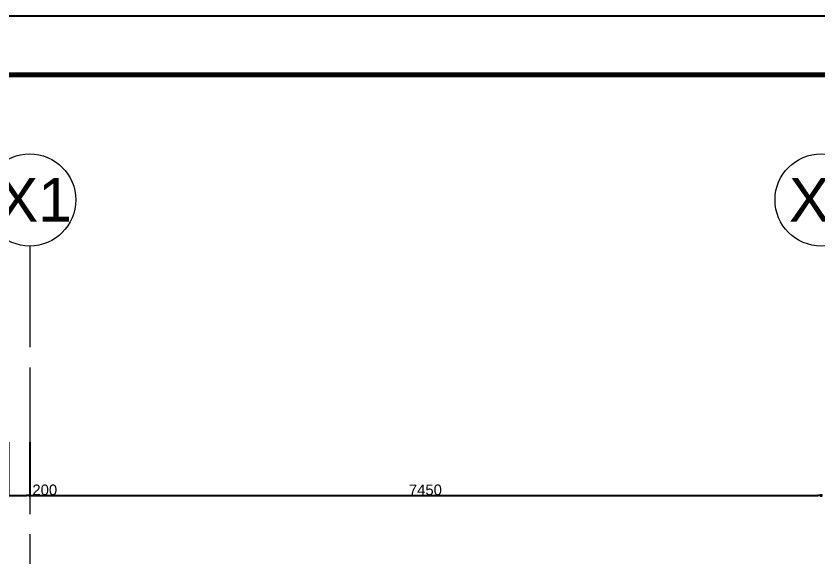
# Model space of a CAD drawing. Header units: millimetres. Extents: x 0 to 1313252738, y -131 to 560100888.
# Drawn here: x 1312631225 to 1312638775, y 560047686 to 560052778 of the extents above; entities that cross this region are included whole.
import ezdxf

# ---------------------------------------------------------------- set-up
doc = ezdxf.new("R2010")
doc.units = ezdxf.units.MM
doc.linetypes.add('CENTERX2', pattern=[101.60000000000001, 63.5, -12.7, 12.7, -12.7])
doc.layers.get('0').update_dxf_attribs({"lineweight": 0})
doc.layers.add('001通り芯', color=6, linetype='CENTERX2', lineweight=0)
doc.layers.add('01用紙枠', color=5, linetype='Continuous')
doc.styles.add('onnjuku', font='arial.ttf')
doc.styles.get("Standard").update_dxf_attribs({"font": 'arial.ttf'})
doc.dimstyles.new('onnjuku', dxfattribs={"dimtxt": 100, "dimasz": 30, "dimexe": 1.25, "dimexo": 0.625, "dimtad": 1, "dimdec": 0, "dimtxsty": 'onnjuku', "dimblk": 'DOT', "dimcen": 2.5, "dimadec": 0, "dimazin": 0, "dimtfac": 1, "dimtdec": 0, "dimtmove": 0, "dimatfit": 3, "dimfxl": 500, "dimfxlon": 1, "dimarcsym": 0})

# ---------------------------------------------------------------- blocks, each defined once
blk = doc.blocks.new('_Dot')
at = {"color": 0, "linetype": 'ByBlock', "lineweight": -2}
blk.add_line((-0.5, 0), (-1, 0), dxfattribs=at)
at = {"color": 0, "linetype": 'ByBlock', "const_width": 0.5}
blk.add_lwpolyline([(-0.25, 0, 1), (0.25, 0, 1)], format="xyb", close=True, dxfattribs=at)
blk = doc.blocks.new('*D140')
at = {"layer": '001通り芯', "color": 0, "linetype": 'ByBlock', "lineweight": -2, "transparency": 16777216}
for p, q in [((1312631154.125972, 560048765.0886784), (1312631154.125972, 560048263.8386784)), ((1312631354.125972, 560048765.0886784), (1312631354.125972, 560048263.8386784)), ((1312631184.125972, 560048265.0886784), (1312631324.125972, 560048265.0886784)), ((1312631354.125972, 560048265.0886784), (1312631607.681566, 560048265.0886784))]:
    blk.add_line(p, q, dxfattribs=at)
at = {"layer": 'Defpoints', "color": 0, "linetype": 'ByBlock', "transparency": 16777216}
for p in [(1312631154.125972, 560049409.0171205), (1312631354.125972, 560049409.0171205), (1312631354.125972, 560048265.0886784)]:
    blk.add_point(p, dxfattribs=at)
at = {"layer": '001通り芯', "color": 0, "linetype": 'ByBlock', "lineweight": -2, "transparency": 16777216, "xscale": 30, "yscale": 30, "zscale": 30, "rotation": 180}
blk.add_blockref('_Dot', (1312631154.125972, 560048265.0886784), dxfattribs=at)
at = {"layer": '001通り芯', "color": 0, "linetype": 'ByBlock', "lineweight": -2, "transparency": 16777216, "xscale": 30, "yscale": 30, "zscale": 30}
blk.add_blockref('_Dot', (1312631354.125972, 560048265.0886784), dxfattribs=at)
at = {"layer": '001通り芯', "color": 0, "linetype": 'ByBlock', "transparency": 16777216, "insert": (1312631495.903769, 560048316.7709771), "char_height": 100, "attachment_point": 5, "style": 'onnjuku'}
blk.add_mtext('200', dxfattribs=at)
blk = doc.blocks.new('*D141')
at = {"layer": '001通り芯', "color": 0, "linetype": 'ByBlock', "lineweight": -2, "transparency": 16777216}
for p, q in [((1312631354.125972, 560048765.0886784), (1312631354.125972, 560048263.8386784)), ((1312631384.125972, 560048265.0886784), (1312638774.125972, 560048265.0886784)), ((1312638804.125972, 560048276.253046), (1312638804.125972, 560048263.8386784))]:
    blk.add_line(p, q, dxfattribs=at)
at = {"layer": 'Defpoints', "color": 0, "linetype": 'ByBlock', "transparency": 16777216}
for p in [(1312631354.125972, 560049409.0171205), (1312638804.125972, 560048276.878046), (1312638804.125972, 560048265.0886784)]:
    blk.add_point(p, dxfattribs=at)
at = {"layer": '001通り芯', "color": 0, "linetype": 'ByBlock', "lineweight": -2, "transparency": 16777216, "xscale": 30, "yscale": 30, "zscale": 30, "rotation": 180}
blk.add_blockref('_Dot', (1312631354.125972, 560048265.0886784), dxfattribs=at)
at = {"layer": '001通り芯', "color": 0, "linetype": 'ByBlock', "lineweight": -2, "transparency": 16777216, "xscale": 30, "yscale": 30, "zscale": 30}
blk.add_blockref('_Dot', (1312638804.125972, 560048265.0886784), dxfattribs=at)
at = {"layer": '001通り芯', "color": 0, "linetype": 'ByBlock', "transparency": 16777216, "insert": (1312635079.125972, 560048316.7709771), "char_height": 100, "attachment_point": 5, "style": 'onnjuku'}
blk.add_mtext('7450', dxfattribs=at)

msp = doc.modelspace()

# ---------------------------------------------------------------- linework, layer by layer
at = {"layer": '001通り芯', "ltscale": 15}
for p, q in [((1312631354.125972, 560050613.0355265), (1312631354.125972, 560049423.0251412)), ((1312631354.125972, 560049423.0251412), (1312631354.125972, 560030377.2331343))]:
    msp.add_line(p, q, dxfattribs=at)
at = {"layer": '001通り芯', "linetype": 'ByBlock', "ltscale": 15}
for centre in [(1312631354.125972, 560051046.7916746), (1312638804.125972, 560051046.7916746)]:
    msp.add_circle(centre, 433.756148124743, dxfattribs=at)
at = {"layer": '01用紙枠'}
msp.add_lwpolyline([(1312617432.803182, 560052778.0982836), (1312617432.803182, 560023547.055865), (1312658769.630845, 560023547.055865), (1312658769.630845, 560052778.0982836)], close=True, dxfattribs=at)
msp.add_lwpolyline([(1312617432.803182, 560052778.0982836), (1312617432.803182, 560023547.055865), (1312658769.630845, 560023547.055865), (1312658769.630845, 560052778.0982836)], close=True, dxfattribs=at)
at = {"layer": '01用紙枠', "const_width": 49.21050912248737}
msp.add_lwpolyline([(1312618007.128367, 560024100.8384056), (1312658195.305658, 560024100.8384056), (1312658195.305658, 560052224.3157429), (1312618007.128367, 560052224.3157429)], close=True, dxfattribs=at)
msp.add_lwpolyline([(1312618007.128367, 560024100.8384056), (1312658195.305658, 560024100.8384056), (1312658195.305658, 560052224.3157429), (1312618007.128367, 560052224.3157429)], close=True, dxfattribs=at)

# ---------------------------------------------------------------- texts
at = {"layer": '001通り芯', "linetype": 'ByBlock', "ltscale": 15, "char_height": 409.5374604411929, "attachment_point": 1}
for s, insert in [('X1', (1312631052.254498, 560051253.0320165)), ('X2', (1312638502.254498, 560051253.0320165))]:
    msp.add_mtext_dynamic_manual_height_columns(s, width=940.7280546294743, gutter_width=2047.687302205964, heights=[0], dxfattribs=dict(at, insert=insert))

# ---------------------------------------------------------------- dimensions: what is measured, and where the dimension line sits
at = {"layer": '001通り芯', "linetype": 'ByBlock'}
for base, p1, p2, picture, middle in [((1312631354.125972, 560048265.0886784), (1312631154.125972, 560049409.0171205), (1312631354.125972, 560049409.0171205), '*D140', (1312631495.903769, 560048316.7709771)), ((1312638804.125972, 560048265.0886784), (1312631354.125972, 560049409.0171205), (1312638804.125972, 560048276.878046), '*D141', (1312635079.125972, 560048316.7709771))]:
    dim = msp.add_linear_dim(base=base, p1=p1, p2=p2, dimstyle='onnjuku', dxfattribs=at)
    dim.commit()
    dim.dimension.update_dxf_attribs({"geometry": picture, "text_midpoint": middle})

doc.saveas('drawing.dxf')
